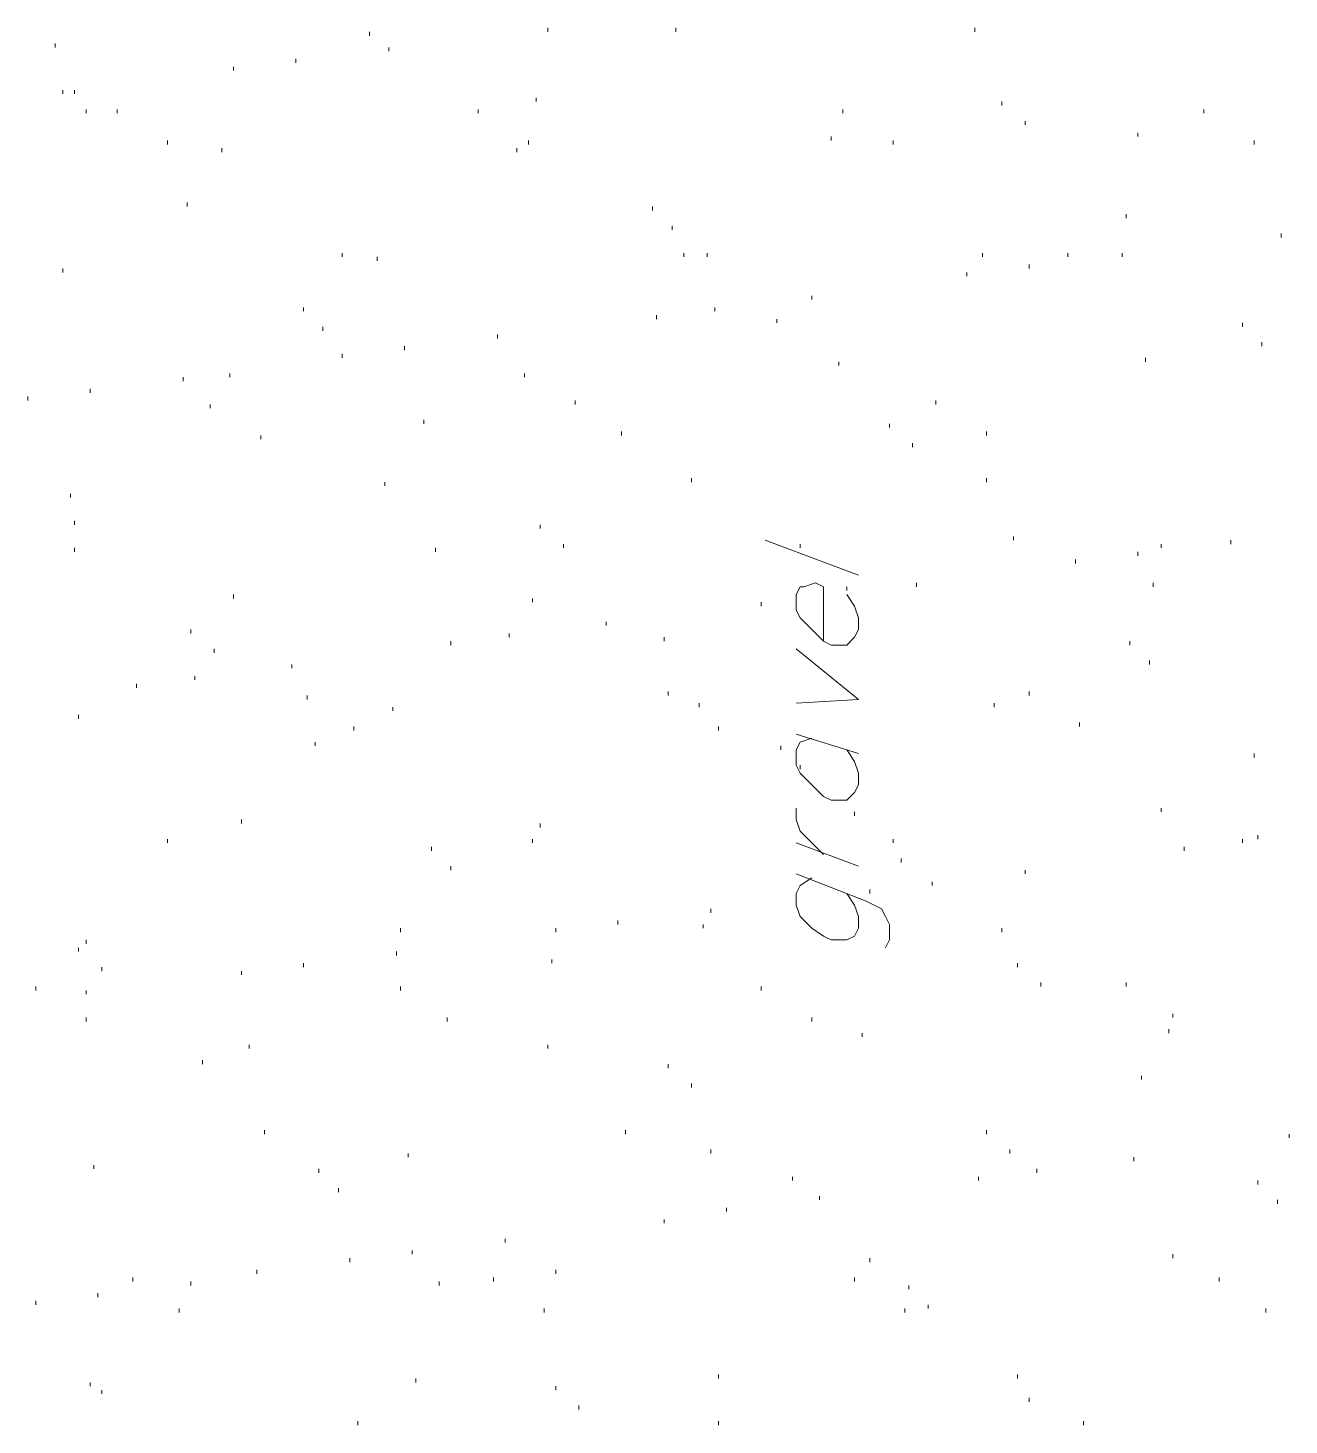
# Model space of a CAD drawing. Header units: inches. Extents: x 10 to 486, y 7 to 426.
# Drawn here: x 348.21 to 369.88, y 380.28 to 404.28 of the extents above; entities that cross this region are included whole.
import ezdxf

# ---------------------------------------------------------------- set-up
doc = ezdxf.new("R2010")
doc.units = ezdxf.units.IN
doc.header["$LTSCALE"] = 3
doc.header["$MEASUREMENT"] = 0
doc.layers.add('PDF_Geometry', color=7, linetype='Continuous', true_color=0x999999)

msp = doc.modelspace()

# ---------------------------------------------------------------- linework, layer by layer
at = {"layer": 'PDF_Geometry', "lineweight": 13}
for points in [[(354.077, 404.217), (354.077, 404.15)], [(357.143, 404.283), (357.143, 404.217)], [(359.343, 404.283), (359.343, 404.217)], [(364.477, 404.283), (364.477, 404.217)], [(348.677, 404.017), (348.677, 403.95)], [(354.41, 403.95), (354.41, 403.883)], [(352.81, 403.75), (352.81, 403.683)], [(351.743, 403.617), (351.743, 403.55)], [(348.81, 403.217), (348.81, 403.15)], [(349.01, 403.217), (349.01, 403.15)], [(356.943, 403.083), (356.943, 403.017)], [(364.943, 403.017), (364.943, 402.95)], [(349.21, 402.883), (349.21, 402.817)], [(349.743, 402.883), (349.743, 402.817)], [(355.943, 402.883), (355.943, 402.817)], [(362.21, 402.883), (362.21, 402.817)], [(368.41, 402.883), (368.41, 402.817)], [(365.343, 402.683), (365.343, 402.617)], [(367.277, 402.483), (367.277, 402.417)], [(350.61, 402.35), (350.61, 402.283)], [(356.81, 402.35), (356.81, 402.283)], [(362.01, 402.417), (362.01, 402.35)], [(363.077, 402.35), (363.077, 402.283)], [(369.277, 402.35), (369.277, 402.283)], [(351.543, 402.217), (351.543, 402.15)], [(356.61, 402.217), (356.61, 402.15)], [(350.943, 401.283), (350.943, 401.217)], [(358.943, 401.217), (358.943, 401.15)], [(367.077, 401.083), (367.077, 401.017)], [(359.277, 400.883), (359.277, 400.817)], [(369.743, 400.75), (369.743, 400.683)], [(353.61, 400.417), (353.61, 400.35)], [(354.21, 400.35), (354.21, 400.283)], [(359.477, 400.417), (359.477, 400.35)], [(359.877, 400.417), (359.877, 400.35)], [(364.61, 400.417), (364.61, 400.35)], [(366.077, 400.417), (366.077, 400.35)], [(367.01, 400.417), (367.01, 400.35)], [(348.81, 400.15), (348.81, 400.083)], [(364.343, 400.083), (364.343, 400.017)], [(365.41, 400.217), (365.41, 400.15)], [(361.677, 399.683), (361.677, 399.617)], [(352.943, 399.483), (352.943, 399.417)], [(360.01, 399.483), (360.01, 399.417)], [(353.277, 399.15), (353.277, 399.083)], [(359.01, 399.35), (359.01, 399.283)], [(361.077, 399.283), (361.077, 399.217)], [(369.077, 399.217), (369.077, 399.15)], [(356.277, 399.017), (356.277, 398.95)], [(369.41, 398.883), (369.41, 398.817)], [(353.61, 398.683), (353.61, 398.617)], [(354.677, 398.817), (354.677, 398.75)], [(362.143, 398.55), (362.143, 398.483)], [(367.41, 398.617), (367.41, 398.55)], [(350.877, 398.283), (350.877, 398.217)], [(351.677, 398.35), (351.677, 398.283)], [(356.743, 398.35), (356.743, 398.283)], [(348.21, 397.95), (348.21, 397.883)], [(349.277, 398.083), (349.277, 398.017)], [(351.343, 397.817), (351.343, 397.75)], [(357.61, 397.883), (357.61, 397.817)], [(363.81, 397.883), (363.81, 397.817)], [(355.01, 397.55), (355.01, 397.483)], [(363.01, 397.483), (363.01, 397.417)], [(352.21, 397.283), (352.21, 397.217)], [(358.41, 397.35), (358.41, 397.283)], [(364.677, 397.35), (364.677, 397.283)], [(363.41, 397.15), (363.41, 397.083)], [(354.343, 396.483), (354.343, 396.417)], [(359.61, 396.55), (359.61, 396.483)], [(364.677, 396.55), (364.677, 396.483)], [(348.943, 396.283), (348.943, 396.217)], [(349.01, 395.817), (349.01, 395.75)], [(357.01, 395.75), (357.01, 395.683)], [(365.143, 395.55), (365.143, 395.483)], [(349.01, 395.35), (349.01, 395.283)], [(355.21, 395.35), (355.21, 395.283)], [(357.41, 395.417), (357.41, 395.35)], [(361.477, 395.417), (361.477, 395.35)], [(367.277, 395.283), (367.277, 395.217)], [(367.677, 395.417), (367.677, 395.35)], [(368.877, 395.483), (368.877, 395.417)], [(366.21, 395.15), (366.21, 395.083)], [(362.277, 394.683), (362.277, 394.617)], [(363.477, 394.75), (363.477, 394.683)], [(367.543, 394.75), (367.543, 394.683)], [(351.743, 394.55), (351.743, 394.483)], [(356.877, 394.483), (356.877, 394.417)], [(360.81, 394.417), (360.81, 394.35)], [(361.877, 394.55), (361.877, 394.483)], [(358.143, 394.083), (358.143, 394.017)], [(351.01, 393.95), (351.01, 393.883)], [(356.477, 393.883), (356.477, 393.817)], [(351.41, 393.617), (351.41, 393.55)], [(355.477, 393.75), (355.477, 393.683)], [(359.143, 393.817), (359.143, 393.75)], [(367.143, 393.75), (367.143, 393.683)], [(367.477, 393.417), (367.477, 393.35)], [(351.077, 393.15), (351.077, 393.083)], [(352.743, 393.35), (352.743, 393.283)], [(350.077, 393.017), (350.077, 392.95)], [(359.21, 392.883), (359.21, 392.817)], [(365.41, 392.883), (365.41, 392.817)], [(353.01, 392.817), (353.01, 392.75)], [(359.743, 392.683), (359.743, 392.617)], [(364.81, 392.683), (364.81, 392.617)], [(349.077, 392.483), (349.077, 392.417)], [(354.477, 392.617), (354.477, 392.55)], [(353.81, 392.283), (353.81, 392.217)], [(360.077, 392.283), (360.077, 392.217)], [(366.277, 392.35), (366.277, 392.283)], [(353.143, 392.017), (353.143, 391.95)], [(361.143, 391.95), (361.143, 391.883)], [(369.277, 391.817), (369.277, 391.75)], [(361.477, 391.617), (361.477, 391.55)], [(362.41, 390.817), (362.41, 390.75)], [(367.677, 390.883), (367.677, 390.817)], [(351.877, 390.683), (351.877, 390.617)], [(357.01, 390.617), (357.01, 390.55)], [(350.61, 390.35), (350.61, 390.283)], [(356.877, 390.35), (356.877, 390.283)], [(363.077, 390.35), (363.077, 390.283)], [(369.077, 390.35), (369.077, 390.283)], [(369.343, 390.417), (369.343, 390.35)], [(355.143, 390.217), (355.143, 390.15)], [(363.21, 390.017), (363.21, 389.95)], [(368.077, 390.217), (368.077, 390.15)], [(355.477, 389.883), (355.477, 389.817)], [(365.343, 389.817), (365.343, 389.75)], [(363.743, 389.617), (363.743, 389.55)], [(362.677, 389.483), (362.677, 389.417)], [(359.943, 389.15), (359.943, 389.083)], [(354.61, 388.817), (354.61, 388.75)], [(357.277, 388.817), (357.277, 388.75)], [(358.343, 388.95), (358.343, 388.883)], [(359.81, 388.883), (359.81, 388.817)], [(364.943, 388.817), (364.943, 388.75)], [(349.21, 388.617), (349.21, 388.55)], [(349.077, 388.483), (349.077, 388.417)], [(354.543, 388.417), (354.543, 388.35)], [(349.477, 388.15), (349.477, 388.083)], [(351.877, 388.083), (351.877, 388.017)], [(352.943, 388.217), (352.943, 388.15)], [(357.21, 388.283), (357.21, 388.217)], [(365.21, 388.217), (365.21, 388.15)], [(365.61, 387.883), (365.61, 387.817)], [(367.077, 387.883), (367.077, 387.817)], [(348.343, 387.817), (348.343, 387.75)], [(349.21, 387.75), (349.21, 387.683)], [(354.61, 387.817), (354.61, 387.75)], [(360.81, 387.817), (360.81, 387.75)], [(349.21, 387.283), (349.21, 387.217)], [(355.41, 387.283), (355.41, 387.217)], [(361.677, 387.283), (361.677, 387.217)], [(367.877, 387.35), (367.877, 387.283)], [(362.543, 387.017), (362.543, 386.95)], [(367.81, 387.083), (367.81, 387.017)], [(352.01, 386.817), (352.01, 386.75)], [(357.143, 386.817), (357.143, 386.75)], [(351.21, 386.55), (351.21, 386.483)], [(359.21, 386.483), (359.21, 386.417)], [(367.343, 386.283), (367.343, 386.217)], [(359.61, 386.15), (359.61, 386.083)], [(352.277, 385.35), (352.277, 385.283)], [(358.477, 385.35), (358.477, 385.283)], [(364.677, 385.35), (364.677, 385.283)], [(369.877, 385.283), (369.877, 385.217)], [(359.943, 385.017), (359.943, 384.95)], [(365.077, 385.017), (365.077, 384.95)], [(349.343, 384.75), (349.343, 384.683)], [(354.743, 384.95), (354.743, 384.883)], [(367.21, 384.883), (367.21, 384.817)], [(353.21, 384.683), (353.21, 384.617)], [(361.343, 384.55), (361.343, 384.483)], [(364.543, 384.55), (364.543, 384.483)], [(365.543, 384.683), (365.543, 384.617)], [(369.343, 384.483), (369.343, 384.417)], [(353.543, 384.35), (353.543, 384.283)], [(360.21, 384.017), (360.21, 383.95)], [(361.81, 384.217), (361.81, 384.15)], [(369.677, 384.15), (369.677, 384.083)], [(359.143, 383.817), (359.143, 383.75)], [(354.81, 383.283), (354.81, 383.217)], [(356.41, 383.483), (356.41, 383.417)], [(353.743, 383.15), (353.743, 383.083)], [(362.677, 383.15), (362.677, 383.083)], [(367.877, 383.217), (367.877, 383.15)], [(350.01, 382.817), (350.01, 382.75)], [(352.143, 382.95), (352.143, 382.883)], [(356.21, 382.817), (356.21, 382.75)], [(357.277, 382.95), (357.277, 382.883)], [(362.41, 382.817), (362.41, 382.75)], [(368.677, 382.817), (368.677, 382.75)], [(351.01, 382.75), (351.01, 382.683)], [(355.277, 382.75), (355.277, 382.683)], [(363.343, 382.683), (363.343, 382.617)], [(348.343, 382.417), (348.343, 382.35)], [(349.41, 382.55), (349.41, 382.483)], [(363.677, 382.35), (363.677, 382.283)], [(350.81, 382.283), (350.81, 382.217)], [(357.077, 382.283), (357.077, 382.217)], [(363.277, 382.283), (363.277, 382.217)], [(369.477, 382.283), (369.477, 382.217)], [(360.077, 381.15), (360.077, 381.083)], [(365.21, 381.15), (365.21, 381.083)], [(349.277, 381.017), (349.277, 380.95)], [(349.477, 380.883), (349.477, 380.817)], [(354.877, 381.083), (354.877, 381.017)], [(357.277, 380.95), (357.277, 380.883)], [(365.41, 380.75), (365.41, 380.683)], [(357.677, 380.617), (357.677, 380.55)], [(353.877, 380.35), (353.877, 380.283)], [(360.077, 380.35), (360.077, 380.283)], [(366.343, 380.35), (366.343, 380.283)]]:
    msp.add_lwpolyline(points, dxfattribs=at)
at = {"layer": 'PDF_Geometry', "color": 8, "lineweight": 13, "true_color": 0x767676}
for points in [[(362.477, 394.883), (360.877, 395.483)], [(361.877, 393.75), (361.877, 394.683), (361.743, 394.75), (361.543, 394.683), (361.477, 394.683), (361.41, 394.55), (361.41, 394.283), (361.477, 394.15), (361.677, 393.95), (361.877, 393.75), (362.01, 393.683), (362.277, 393.683), (362.41, 393.817), (362.477, 393.95), (362.477, 394.15), (362.41, 394.35), (362.277, 394.55)], [(361.41, 392.683), (362.477, 392.75), (361.41, 393.617)], [(361.41, 392.15), (362.477, 391.817)], [(361.677, 392.083), (361.477, 392.017), (361.41, 391.883), (361.41, 391.617), (361.477, 391.483), (361.677, 391.283), (361.877, 391.083), (362.01, 391.017), (362.277, 391.017), (362.41, 391.15), (362.477, 391.283), (362.477, 391.483), (362.41, 391.683), (362.277, 391.883)], [(361.877, 390.083), (361.677, 390.283), (361.477, 390.483), (361.41, 390.683), (361.41, 390.883)], [(362.477, 389.883), (361.41, 390.283)], [(361.41, 389.75), (362.61, 389.283), (362.877, 389.15), (362.943, 389.017), (363.01, 388.883), (363.01, 388.617), (362.943, 388.483)], [(361.677, 389.683), (361.477, 389.55), (361.41, 389.417), (361.41, 389.217), (361.477, 389.017), (361.677, 388.817), (361.877, 388.683), (362.01, 388.617), (362.277, 388.617), (362.41, 388.683), (362.477, 388.817), (362.477, 389.017), (362.41, 389.217), (362.277, 389.417)]]:
    msp.add_lwpolyline(points, dxfattribs=at)

doc.saveas('drawing.dxf')
